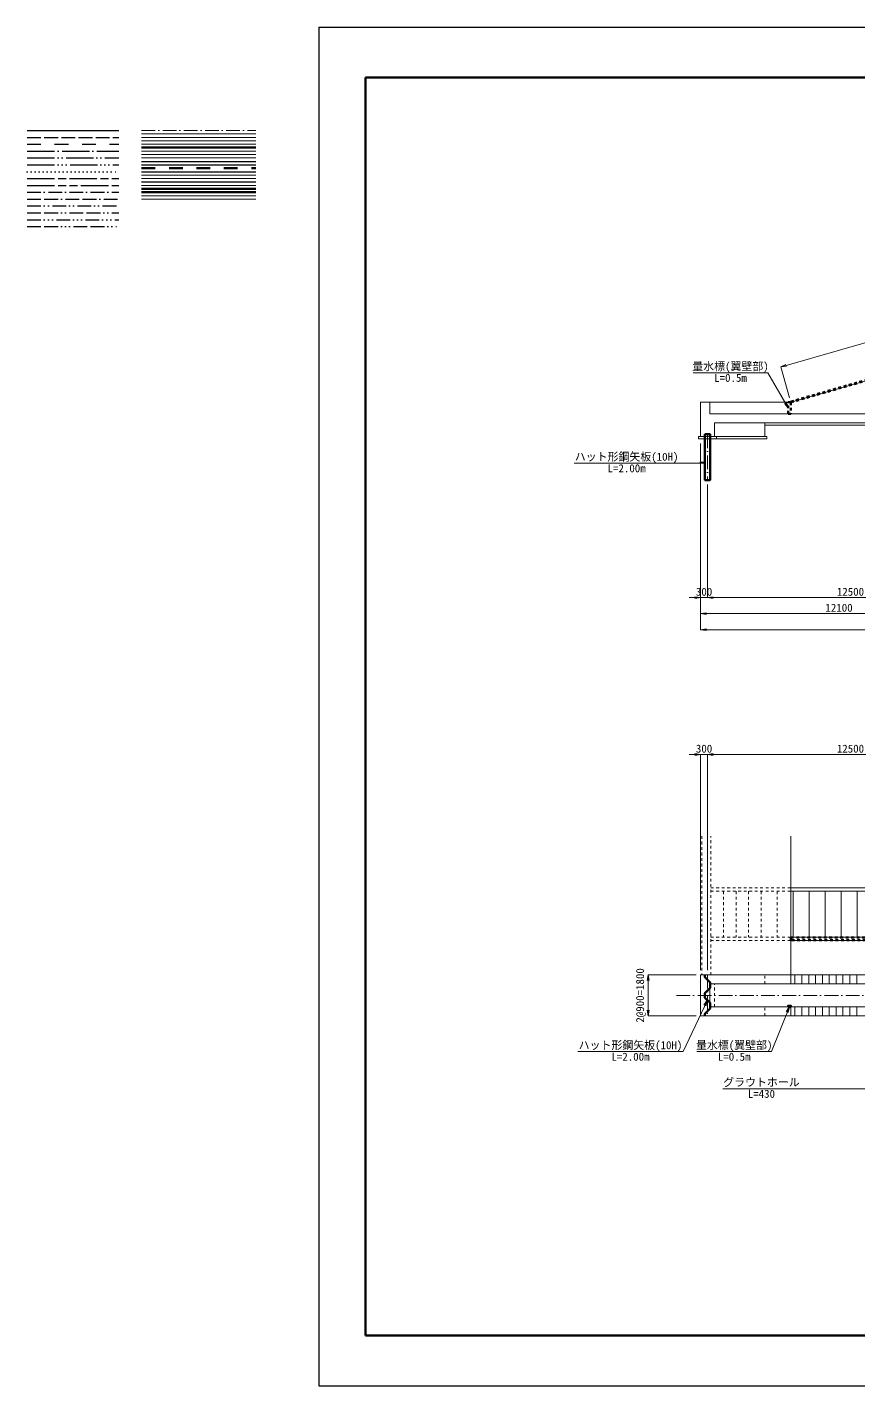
# Model space of a CAD drawing. Header units: millimetres. Extents: x 247104 to 392283, y -100044 to 25995.
# Drawn here: x 247104 to 283459, y -33405 to 25995 of the extents above; entities that cross this region are included whole.
import ezdxf
from ezdxf.enums import TextEntityAlignment as Align

# ---------------------------------------------------------------- set-up
doc = ezdxf.new("R2010")
doc.units = ezdxf.units.MM
doc.header["$LTSCALE"] = 100
doc.header["$PDSIZE"] = 300
for name, pattern in [('SXF_一点二短鎖線', [16.75, 6, -1.5, 6, -1.5, 0.25, -1.5]), ('SXF_一点短鎖線', [9.25, 6, -1.5, 0.25, -1.5]), ('SXF_一点鎖線', [18.5, 12, -1.5, 3.5, -1.5]), ('SXF_一点長鎖線', [15.25, 12, -1.5, 0.25, -1.5]), ('SXF_三点二短鎖線', [20.25, 6, -1.5, 6, -1.5, 0.25, -1.5, 0.25, -1.5, 0.25, -1.5]), ('SXF_三点短鎖線', [12.75, 6, -1.5, 0.25, -1.5, 0.25, -1.5, 0.25, -1.5]), ('SXF_三点長鎖線', [18.75, 12, -1.5, 0.25, -1.5, 0.25, -1.5, 0.25, -1.5]), ('SXF_二点二短鎖線', [18.5, 6, -1.5, 6, -1.5, 0.25, -1.5, 0.25, -1.5]), ('SXF_二点短鎖線', [11, 6, -1.5, 0.25, -1.5, 0.25, -1.5]), ('SXF_二点鎖線', [23.5, 12, -1.5, 3.5, -1.5, 3.5, -1.5]), ('SXF_二点長鎖線', [17, 12, -1.5, 0.25, -1.5, 0.25, -1.5]), ('SXF_点線', [1.75, 0.25, -1.5]), ('SXF_破線', [7.5, 6, -1.5]), ('SXF_跳び破線', [12, 6, -6]), ('破線1', [7.5, 6, -1.5])]:
    doc.linetypes.add(name, pattern=pattern)
doc.layers.get('Defpoints').update_dxf_attribs({"color": 151})
for name, color, linetype, lineweight in [('D-BMK', 2, 'SXF_一点短鎖線', 13), ('D-BMK-HTXT', 7, 'Continuous', 13), ('D-BMK-TXT', 7, 'Continuous', 13), ('D-BYP-STR1', 2, 'Continuous', 13), ('D-DOC', 7, 'Continuous', 13), ('D-ORD', 7, 'Continuous', 13), ('D-STR', 1, 'Continuous', 50), ('D-STR-DIM', 7, 'Continuous', 13), ('D-STR-HTXT', 7, 'Continuous', 13), ('D-STR-STR1', 2, 'Continuous', 13), ('D-STR-STR2', 6, 'Continuous', 25), ('D-STR-STR3', 4, 'Continuous', 25), ('D-STR-STR4', 1, 'SXF_跳び破線', 50), ('D-STR-STR5', 6, 'Continuous', 25), ('D-STR-STR6', 7, 'Continuous', 13), ('D-STR-STR7', 1, 'Continuous', 13), ('D-STR-STRA', 1, 'Continuous', 25), ('D-STR-STRB', 4, 'Continuous', 13), ('D-STR-TXT', 7, 'Continuous', 13), ('D-TTL', 2, 'Continuous', 140), ('D-TTL-FRAM', 2, 'Continuous', 50), ('D-TTL-LINE', 7, 'Continuous', 13), ('D-TTL-TXT', 7, 'Continuous', 13)]:
    doc.layers.add(name, color=color, linetype=linetype, lineweight=lineweight)
doc.styles.add('MS ゴシック', font='MS Gothic.ttf')
doc.styles.add('ＭＳ ゴシック', font='MS Gothic.ttf')
doc.dimstyles.new('DIM-100-F', dxfattribs={"dimscale": 100, "dimtxt": 3.5, "dimasz": 2.5, "dimexe": 0, "dimexo": 2, "dimgap": 0.8, "dimtad": 1, "dimdec": 0, "dimzin": 0, "dimdsep": 46, "dimtxsty": 'MS ゴシック', "dimblk": 'OPEN', "dimcen": 0.1, "dimaunit": 1, "dimadec": 4, "dimazin": 0, "dimtfac": 1, "dimtdec": 0, "dimtmove": 2, "dimatfit": 3, "dimldrblk": 'OPEN', "dimfxl": 1, "dimtolj": 1, "dimtzin": 0, "dimlwd": -1, "dimlwe": -1, "dimarcsym": 2})

# ---------------------------------------------------------------- blocks, each defined once
blk = doc.blocks.new('_Open')
at = {"color": 0, "linetype": 'ByBlock', "lineweight": -2}
for p, q in [((-1, 0.17), (0, 0)), ((-1, -0.17), (0, 0)), ((0, 0), (-1, 0))]:
    blk.add_line(p, q, dxfattribs=at)
blk = doc.blocks.new('*D1')
at = {"layer": 'D-STR-DIM', "color": 0, "transparency": 16777216}
for p, q in [((276844, -15236), (276844, -5806)), ((277094, -5806), (289094, -5806)), ((289344, -13886), (289344, -5806))]:
    blk.add_line(p, q, dxfattribs=at)
at = {"layer": 'Defpoints', "color": 0, "transparency": 16777216}
for p in [(289344, -5806), (289344, -14086), (276844, -15436)]:
    blk.add_point(p, dxfattribs=at)
at = {"layer": 'D-STR-DIM', "color": 0, "transparency": 16777216, "xscale": 250, "yscale": 250, "zscale": 250, "rotation": 180}
blk.add_blockref('_Open', (276844, -5806), dxfattribs=at)
at = {"layer": 'D-STR-DIM', "color": 0, "transparency": 16777216, "xscale": 250, "yscale": 250, "zscale": 250}
blk.add_blockref('_Open', (289344, -5806), dxfattribs=at)
at = {"layer": 'D-STR-DIM', "color": 0, "transparency": 16777216, "insert": (283094, -5551), "char_height": 350, "attachment_point": 5, "style": 'MS ゴシック'}
blk.add_mtext('\\A1;12500', dxfattribs=at)
blk = doc.blocks.new('*D6')
at = {"layer": 'D-STR-DIM', "color": 0, "transparency": 16777216}
for p, q in [((276294, -5806), (276044, -5806)), ((276544, -15236), (276544, -5806)), ((276844, -5806), (276544, -5806)), ((276844, -15236), (276844, -5806)), ((277094, -5806), (277344, -5806))]:
    blk.add_line(p, q, dxfattribs=at)
at = {"layer": 'Defpoints', "color": 0, "transparency": 16777216}
for p in [(276544, -5806), (276544, -15436), (276844, -15436)]:
    blk.add_point(p, dxfattribs=at)
at = {"layer": 'D-STR-DIM', "color": 0, "transparency": 16777216, "xscale": 250, "yscale": 250, "zscale": 250}
blk.add_blockref('_Open', (276544, -5806), dxfattribs=at)
at = {"layer": 'D-STR-DIM', "color": 0, "transparency": 16777216, "xscale": 250, "yscale": 250, "zscale": 250, "rotation": 180}
blk.add_blockref('_Open', (276844, -5806), dxfattribs=at)
at = {"layer": 'D-STR-DIM', "color": 0, "transparency": 16777216, "insert": (276694, -5551), "char_height": 350, "attachment_point": 5, "style": 'MS ゴシック'}
blk.add_mtext('\\A1;300', dxfattribs=at)
blk = doc.blocks.new('*D9')
at = {"layer": 'D-STR-DIM', "color": 0, "transparency": 16777216}
for p, q in [((276344, -15436), (274248, -15436)), ((274248, -15686), (274248, -16986)), ((276344, -17236), (274248, -17236))]:
    blk.add_line(p, q, dxfattribs=at)
at = {"layer": 'Defpoints', "color": 0, "transparency": 16777216}
for p in [(276544, -15436), (274248, -17236), (276544, -17236)]:
    blk.add_point(p, dxfattribs=at)
at = {"layer": 'D-STR-DIM', "color": 0, "transparency": 16777216, "xscale": 250, "yscale": 250, "zscale": 250}
for p, rotation in [((274248, -15436), 90), ((274248, -17236), 270)]:
    blk.add_blockref('_Open', p, dxfattribs=dict(at, rotation=rotation))
at = {"layer": 'D-STR-DIM', "color": 0, "transparency": 16777216, "insert": (273934, -16336), "char_height": 350, "attachment_point": 5, "rotation": 90, "style": 'MS ゴシック'}
blk.add_mtext('\\A1;2@900=1800', dxfattribs=at)
blk = doc.blocks.new('*D181')
at = {"layer": 'D-STR-DIM', "color": 0, "transparency": 16777216}
for p, q in [((276544, 7796), (276544, -346)), ((325344, 7896), (325344, -346)), ((325094, -346), (276794, -346))]:
    blk.add_line(p, q, dxfattribs=at)
at = {"layer": 'Defpoints', "color": 0, "transparency": 16777216}
for p in [(276544, 7996), (325344, 8096), (276544, -346)]:
    blk.add_point(p, dxfattribs=at)
at = {"layer": 'D-STR-DIM', "color": 0, "transparency": 16777216, "xscale": 250, "yscale": 250, "zscale": 250, "rotation": 180}
blk.add_blockref('_Open', (276544, -346), dxfattribs=at)
at = {"layer": 'D-STR-DIM', "color": 0, "transparency": 16777216, "xscale": 250, "yscale": 250, "zscale": 250}
blk.add_blockref('_Open', (325344, -346), dxfattribs=at)
at = {"layer": 'D-STR-DIM', "color": 0, "transparency": 16777216, "insert": (300944, -91), "char_height": 350, "attachment_point": 5, "style": 'MS ゴシック'}
blk.add_mtext('\\A1;48800', dxfattribs=at)
blk = doc.blocks.new('*D184')
at = {"layer": 'D-STR-DIM', "color": 0, "transparency": 16777216}
for p, q in [((276544, 7796), (276544, 354)), ((288644, 8296), (288644, 354)), ((288394, 354), (276794, 354))]:
    blk.add_line(p, q, dxfattribs=at)
at = {"layer": 'Defpoints', "color": 0, "transparency": 16777216}
for p in [(288644, 8496), (276544, 7996), (276544, 354)]:
    blk.add_point(p, dxfattribs=at)
at = {"layer": 'D-STR-DIM', "color": 0, "transparency": 16777216, "xscale": 250, "yscale": 250, "zscale": 250, "rotation": 180}
blk.add_blockref('_Open', (276544, 354), dxfattribs=at)
at = {"layer": 'D-STR-DIM', "color": 0, "transparency": 16777216, "xscale": 250, "yscale": 250, "zscale": 250}
blk.add_blockref('_Open', (288644, 354), dxfattribs=at)
at = {"layer": 'D-STR-DIM', "color": 0, "transparency": 16777216, "insert": (282594, 609), "char_height": 350, "attachment_point": 5, "style": 'MS ゴシック'}
blk.add_mtext('\\A1;12100', dxfattribs=at)
blk = doc.blocks.new('*D185')
at = {"layer": 'D-STR-DIM', "color": 0, "transparency": 16777216}
for p, q in [((276544, 7796), (276544, 1054)), ((276844, 5996), (276844, 1054)), ((276294, 1054), (276044, 1054)), ((276544, 1054), (276844, 1054)), ((277094, 1054), (277344, 1054))]:
    blk.add_line(p, q, dxfattribs=at)
at = {"layer": 'Defpoints', "color": 0, "transparency": 16777216}
for p in [(276544, 7996), (276844, 6196), (276844, 1054)]:
    blk.add_point(p, dxfattribs=at)
at = {"layer": 'D-STR-DIM', "color": 0, "transparency": 16777216, "xscale": 250, "yscale": 250, "zscale": 250}
blk.add_blockref('_Open', (276544, 1054), dxfattribs=at)
at = {"layer": 'D-STR-DIM', "color": 0, "transparency": 16777216, "xscale": 250, "yscale": 250, "zscale": 250, "rotation": 180}
blk.add_blockref('_Open', (276844, 1054), dxfattribs=at)
at = {"layer": 'D-STR-DIM', "color": 0, "transparency": 16777216, "insert": (276694, 1309), "char_height": 350, "attachment_point": 5, "style": 'MS ゴシック'}
blk.add_mtext('\\A1;300', dxfattribs=at)
blk = doc.blocks.new('*D171')
at = {"layer": 'D-STR-DIM', "color": 0, "transparency": 16777216}
for p, q in [((276844, 5996), (276844, 1054)), ((289344, 6296), (289344, 1054)), ((277094, 1054), (289094, 1054))]:
    blk.add_line(p, q, dxfattribs=at)
at = {"layer": 'Defpoints', "color": 0, "transparency": 16777216}
for p in [(276844, 6196), (289344, 6496), (289344, 1054)]:
    blk.add_point(p, dxfattribs=at)
at = {"layer": 'D-STR-DIM', "color": 0, "transparency": 16777216, "xscale": 250, "yscale": 250, "zscale": 250, "rotation": 180}
blk.add_blockref('_Open', (276844, 1054), dxfattribs=at)
at = {"layer": 'D-STR-DIM', "color": 0, "transparency": 16777216, "xscale": 250, "yscale": 250, "zscale": 250}
blk.add_blockref('_Open', (289344, 1054), dxfattribs=at)
at = {"layer": 'D-STR-DIM', "color": 0, "transparency": 16777216, "insert": (283094, 1309), "char_height": 350, "attachment_point": 5, "style": 'MS ゴシック'}
blk.add_mtext('\\A1;12500', dxfattribs=at)
blk = doc.blocks.new('*D265')
at = {"layer": 'D-STR-DIM', "color": 0, "transparency": 16777216}
for p, q in [((303865, 16507), (303477, 17858)), ((280288, 11208), (303237, 17789)), ((280435, 9788), (280047, 11139))]:
    blk.add_line(p, q, dxfattribs=at)
at = {"layer": 'Defpoints', "color": 0, "transparency": 16777216}
for p in [(303477, 17858), (303920, 16315), (280490, 9596)]:
    blk.add_point(p, dxfattribs=at)
at = {"layer": 'D-STR-DIM', "color": 0, "transparency": 16777216, "xscale": 250, "yscale": 250, "zscale": 250}
for p, rotation in [((303477, 17858), 16.00117145035898), ((280047, 11139), 196.001171450359)]:
    blk.add_blockref('_Open', p, dxfattribs=dict(at, rotation=rotation))
at = {"layer": 'D-STR-DIM', "color": 0, "transparency": 16777216, "char_height": 350, "attachment_point": 5, "rotation": 16.00117, "style": 'MS ゴシック'}
for s, insert in [('\\A1;量水標(法面部(階段部))', (291684, 14774)), ('\\A1;L=25.0m', (291833, 14254))]:
    blk.add_mtext(s, dxfattribs=dict(at, insert=insert))

msp = doc.modelspace()

# ---------------------------------------------------------------- linework, layer by layer
at = {"layer": 'D-BMK'}
for p, q in [((252103.6, 21477.2), (257103.6, 21477.2)), ((275489.3, -16335.5), (326716.9, -16335.5))]:
    msp.add_line(p, q, dxfattribs=at)
at = {"layer": 'D-BMK', "linetype": 'SXF_一点短鎖線'}
for p, q in [((276844.4, 8195.7), (276844.4, 6195.7)), ((276844.4, -15435.5), (276844.4, -17235.5))]:
    msp.add_line(p, q, dxfattribs=at)
at = {"layer": 'D-BMK-HTXT'}
msp.add_line((252103.6, 21327.2), (257103.6, 21327.2), dxfattribs=at)
at = {"layer": 'D-BMK-TXT'}
msp.add_line((252103.6, 21177.2), (257103.6, 21177.2), dxfattribs=at)
at = {"layer": 'D-BYP-STR1', "linetype": 'SXF_跳び破線', "ltscale": 0.2}
for p, q in [((277540.2, -11785.5), (277540.2, -13785.5)), ((278090.4, -11785.5), (278090.4, -13785.5)), ((278640.7, -11785.5), (278640.7, -13785.5)), ((279190.9, -11785.5), (279190.9, -13785.5)), ((279890.9, -11785.5), (279890.9, -13785.5))]:
    msp.add_line(p, q, dxfattribs=at)
at = {"layer": 'D-BYP-STR1', "ltscale": 0.2}
for p, q in [((280590.9, -11785.5), (280590.9, -13785.5)), ((281290.9, -11785.5), (281290.9, -13785.5)), ((281990.9, -11785.5), (281990.9, -13785.5)), ((282690.9, -11785.5), (282690.9, -13785.5)), ((283390.9, -11785.5), (283390.9, -13785.5))]:
    msp.add_line(p, q, dxfattribs=at)
at = {"layer": 'D-DOC'}
msp.add_line((252103.6, 21027.2), (257103.6, 21027.2), dxfattribs=at)
at = {"layer": 'D-ORD'}
msp.add_line((252103.6, 20877.2), (257103.6, 20877.2), dxfattribs=at)
at = {"layer": 'D-STR'}
msp.add_line((252103.6, 20727.2), (257103.6, 20727.2), dxfattribs=at)
at = {"layer": 'D-STR', "linetype": 'SXF_跳び破線', "ltscale": 0.2}
for points in [[(303911.8, 16343.6), (280481.6, 9624.6), (280489.9, 9595.7), (303920, 16314.7)], [(280369.9, 9595.7), (280489.9, 9595.7), (280489.9, 9095.7), (280369.9, 9095.7)], [(280489.9, -13920.5), (280489.9, -13800.5), (303920.1, -13800.5), (303920.1, -13920.5)]]:
    msp.add_lwpolyline(points, close=True, dxfattribs=at)
at = {"layer": 'D-STR'}
for points in [[(276729.4, 8195.7), (276729.4, 6195.7), (276959.4, 6195.7), (276959.4, 8195.7)], [(280369.9, -16835.5), (280489.9, -16835.5), (280489.9, -16785.5), (280369.9, -16785.5)]]:
    msp.add_lwpolyline(points, close=True, dxfattribs=at)
for points in [[(276729.4, -16335.5), (276729.4, -16235.5), (276959.4, -16005.5), (276959.4, -15765.5), (276729.4, -15535.5), (276729.4, -15435.5)], [(276729.4, -17235.5), (276729.4, -17135.5), (276959.4, -16905.5), (276959.4, -16665.5), (276729.4, -16435.5), (276729.4, -16335.5)]]:
    msp.add_lwpolyline(points, dxfattribs=at)
at = {"layer": 'D-STR-DIM'}
msp.add_line((252103.6, 20577.2), (257103.6, 20577.2), dxfattribs=at)
at = {"layer": 'D-STR-HTXT'}
for p, q in [((252103.6, 20427.2), (257103.6, 20427.2)), ((276218.9, 10888.9), (279478.9, 10888.9)), ((271008.3, 6934.4), (275608.3, 6934.4)), ((275608.3, 6934.4), (276729.4, 6934.4)), ((276729.4, 6979.4), (276504.4, 6979.4)), ((271177.7, -18791.8), (275777.7, -18791.8)), ((276381.5, -18791.8), (279641.5, -18791.8)), ((277520.6, -20414.1), (280880.6, -20414.1)), ((280880.6, -20414.1), (309107.7, -20414.1))]:
    msp.add_line(p, q, dxfattribs=at)
at = {"layer": 'D-STR-STR1'}
msp.add_line((252103.6, 20277.2), (257103.6, 20277.2), dxfattribs=at)
at = {"layer": 'D-STR-STR1', "linetype": 'Continuous'}
for p, q in [((280666.9, -15435.5), (280666.9, -15835.5)), ((280966.9, -15435.5), (280966.9, -15835.5)), ((281266.9, -15435.5), (281266.9, -15835.5)), ((281566.9, -15435.5), (281566.9, -15835.5)), ((281866.9, -15435.5), (281866.9, -15835.5)), ((282166.9, -15435.5), (282166.9, -15835.5)), ((282466.9, -15435.5), (282466.9, -15835.5)), ((282766.9, -15435.5), (282766.9, -15835.5)), ((283066.9, -15435.5), (283066.9, -15835.5)), ((283366.9, -15435.5), (283366.9, -15835.5)), ((280666.9, -16835.5), (280666.9, -17235.5)), ((280966.9, -16835.5), (280966.9, -17235.5)), ((281266.9, -16835.5), (281266.9, -17235.5)), ((281566.9, -16835.5), (281566.9, -17235.5)), ((281866.9, -16835.5), (281866.9, -17235.5)), ((282166.9, -16835.5), (282166.9, -17235.5)), ((282466.9, -16835.5), (282466.9, -17235.5)), ((282766.9, -16835.5), (282766.9, -17235.5)), ((283066.9, -16835.5), (283066.9, -17235.5)), ((283366.9, -16835.5), (283366.9, -17235.5))]:
    msp.add_line(p, q, dxfattribs=at)
at = {"layer": 'D-STR-STR2'}
msp.add_line((252103.6, 20127.2), (257103.6, 20127.2), dxfattribs=at)
at = {"layer": 'D-STR-STR3'}
msp.add_line((252103.6, 19977.2), (257103.6, 19977.2), dxfattribs=at)
at = {"layer": 'D-STR-STR4'}
msp.add_line((252103.6, 19827.2), (257103.6, 19827.2), dxfattribs=at)
at = {"layer": 'D-STR-STR5'}
msp.add_line((252103.6, 19677.2), (257103.6, 19677.2), dxfattribs=at)
at = {"layer": 'D-STR-STR6'}
msp.add_line((252103.6, 19527.2), (257103.6, 19527.2), dxfattribs=at)
at = {"layer": 'D-STR-STR7'}
msp.add_line((252103.6, 19377.2), (257103.6, 19377.2), dxfattribs=at)
at = {"layer": 'D-STR-STRA'}
msp.add_line((252103.6, 19227.2), (257103.6, 19227.2), dxfattribs=at)
at = {"layer": 'D-STR-STRB', "ltscale": 1500}
msp.add_line((280489.9, 9595.7), (288644.4, 11925.6), dxfattribs=at)
at = {"layer": 'D-STR-STRB'}
for p, q in [((276544.4, 9595.7), (276544.4, 9095.7)), ((276544.4, 9595.7), (280489.9, 9595.7)), ((276544.4, 9095.7), (276544.4, 8095.7)), ((290044.4, 9095.7), (276944.4, 9095.7)), ((277144.4, 8695.7), (288644.4, 8695.7)), ((277144.4, 8095.7), (277144.4, 8695.7)), ((279344.4, 8695.7), (279344.4, 8095.7)), ((279344.4, 8595.7), (288644.4, 8595.7)), ((277144.4, 8095.7), (276544.4, 8095.7)), ((279344.4, 8095.7), (277144.4, 8095.7)), ((280489.9, -15435.5), (280489.9, -9373.4)), ((288644.4, -15435.5), (276544.4, -15435.5)), ((276544.4, -15435.5), (276544.4, -17235.5)), ((280489.9, -15435.5), (280489.9, -15835.5)), ((288644.4, -15835.5), (276944.4, -15835.5)), ((276944.4, -15835.5), (276944.4, -16835.5)), ((288644.4, -16835.5), (276944.4, -16835.5)), ((280489.9, -16835.5), (280489.9, -17235.5)), ((288644.4, -17235.5), (276544.4, -17235.5))]:
    msp.add_line(p, q, dxfattribs=at)
at = {"layer": 'D-STR-STRB', "linetype": '破線1', "ltscale": 100}
msp.add_line((276944.4, 9595.7), (276944.4, 9095.7), dxfattribs=at)
at = {"layer": 'D-STR-STRB', "ltscale": 0.01}
msp.add_line((277199, 9595.7), (277599, 9595.7), dxfattribs=at)
at = {"layer": 'D-STR-STRB', "linetype": 'SXF_跳び破線', "ltscale": 0.2}
for p, q in [((276989.9, -11635.5), (280489.9, -11635.5)), ((276989.9, -11785.5), (280489.9, -11785.5)), ((276989.9, -13785.5), (280489.9, -13785.5)), ((276989.9, -13935.5), (280489.9, -13935.5))]:
    msp.add_line(p, q, dxfattribs=at)
at = {"layer": 'D-STR-STRB', "ltscale": 0.2}
for p, q in [((280489.9, -11635.5), (304420.1, -11635.5)), ((280489.9, -11785.5), (303920.1, -11785.5)), ((280489.9, -13785.5), (303920.1, -13785.5)), ((280489.9, -13935.5), (304420.1, -13935.5))]:
    msp.add_line(p, q, dxfattribs=at)
at = {"layer": 'D-STR-STRB'}
for points in [[(276544.4, 8095.7), (276444.4, 8095.7), (276444.4, 7995.7), (277242.4, 7995.7), (277242.4, 8095.7), (277142.4, 8095.7)], [(276444.4, 7995.7), (279444.4, 7995.7), (279444.4, 8095.7), (279344.4, 8095.7)]]:
    msp.add_lwpolyline(points, dxfattribs=at)
at = {"layer": 'D-STR-STRB', "linetype": 'SXF_跳び破線', "ltscale": 0.2}
for points in [[(276589.9, -9373.4), (276589.9, -15435.5), (276989.9, -15435.5), (276989.9, -9373.4)], [(279344.4, -15835.5), (279344.4, -15435.5), (276544.4, -15435.5), (276544.4, -17235.5), (279344.4, -17235.5), (279344.4, -16835.5), (277144.4, -16835.5), (277144.4, -15835.5), (279344.4, -15835.5)]]:
    msp.add_lwpolyline(points, dxfattribs=at)
at = {"layer": 'D-STR-TXT'}
msp.add_line((252103.6, 19077.2), (257103.6, 19077.2), dxfattribs=at)
at = {"layer": 'D-TTL'}
for p, q in [((261899, 23795), (341899, 23795)), ((261899, 23795), (261899, -31205)), ((252103.6, 18927.2), (257103.6, 18927.2)), ((261899, -31205), (341899, -31205))]:
    msp.add_line(p, q, dxfattribs=at)
at = {"layer": 'D-TTL-FRAM'}
msp.add_line((252103.6, 18777.2), (257103.6, 18777.2), dxfattribs=at)
at = {"layer": 'D-TTL-LINE'}
msp.add_line((252103.6, 18627.2), (257103.6, 18627.2), dxfattribs=at)
at = {"layer": 'D-TTL-TXT'}
msp.add_line((252103.6, 18477.2), (257103.6, 18477.2), dxfattribs=at)
at = {"layer": 'Defpoints', "color": 1}
for p, q in [((259849, 25995), (259849, -33405)), ((259849, 25995), (343949, 25995)), ((259849, -33405), (343949, -33405))]:
    msp.add_line(p, q, dxfattribs=at)
at = {"layer": 'Defpoints', "color": 1, "linetype": 'Continuous'}
msp.add_line((247103.6, 21477.2), (251103.6, 21477.2), dxfattribs=at)
at = {"layer": 'Defpoints', "color": 2, "linetype": 'SXF_破線'}
msp.add_line((247103.6, 21177.2), (251103.6, 21177.2), dxfattribs=at)
at = {"layer": 'Defpoints', "color": 3, "linetype": 'SXF_跳び破線'}
msp.add_line((247103.6, 20877.2), (251103.6, 20877.2), dxfattribs=at)
at = {"layer": 'Defpoints', "color": 4, "linetype": 'SXF_一点長鎖線'}
msp.add_line((247103.6, 20577.2), (251103.6, 20577.2), dxfattribs=at)
at = {"layer": 'Defpoints', "color": 5, "linetype": 'SXF_二点長鎖線'}
msp.add_line((247103.6, 20277.2), (251103.6, 20277.2), dxfattribs=at)
at = {"layer": 'Defpoints', "color": 6, "linetype": 'SXF_三点長鎖線'}
msp.add_line((247103.6, 19977.2), (251103.6, 19977.2), dxfattribs=at)
at = {"layer": 'Defpoints', "linetype": 'SXF_点線'}
msp.add_line((247103.6, 19677.2), (251103.6, 19677.2), dxfattribs=at)
at = {"layer": 'Defpoints', "color": 222, "linetype": 'SXF_一点鎖線', "true_color": 0xc00080}
msp.add_line((247103.6, 19377.2), (251103.6, 19377.2), dxfattribs=at)
at = {"layer": 'Defpoints', "color": 23, "linetype": 'SXF_二点鎖線', "true_color": 0xc08040}
msp.add_line((247103.6, 19077.2), (251103.6, 19077.2), dxfattribs=at)
at = {"layer": 'Defpoints', "color": 30, "linetype": 'SXF_一点短鎖線'}
msp.add_line((247103.6, 18777.2), (251103.6, 18777.2), dxfattribs=at)
at = {"layer": 'Defpoints', "color": 83, "linetype": 'SXF_一点二短鎖線', "true_color": 0x80c080}
msp.add_line((247103.6, 18477.2), (251103.6, 18477.2), dxfattribs=at)
at = {"layer": 'Defpoints', "color": 150, "linetype": 'SXF_二点短鎖線'}
msp.add_line((247103.6, 18177.2), (251103.6, 18177.2), dxfattribs=at)
at = {"layer": 'Defpoints', "color": 171, "linetype": 'SXF_二点二短鎖線', "true_color": 0x8040ff}
msp.add_line((247103.6, 17877.2), (251103.6, 17877.2), dxfattribs=at)
at = {"layer": 'Defpoints', "color": 9, "linetype": 'SXF_三点短鎖線'}
msp.add_line((247103.6, 17577.2), (251103.6, 17577.2), dxfattribs=at)
at = {"layer": 'Defpoints', "color": 8, "linetype": 'SXF_三点二短鎖線'}
msp.add_line((247103.6, 17277.2), (251103.6, 17277.2), dxfattribs=at)

# ---------------------------------------------------------------- texts
at = {"layer": 'D-STR-TXT'}
for s, style, p in [('量水標(翼壁部)', 'ＭＳ ゴシック', (277848.9, 10888.9)), ('ハット形鋼矢板(10H)', 'MS ゴシック', (273308.3, 6934.4)), ('ハット形鋼矢板(10H)', 'MS ゴシック', (273477.7, -18791.8)), ('量水標(翼壁部)', 'ＭＳ ゴシック', (278011.5, -18791.8)), ('グラウトホール', 'ＭＳ ゴシック', (279200.6, -20414.1))]:
    msp.add_text(s, height=350, dxfattribs=dict(at, style=style)).set_placement(p, align=Align.BOTTOM_CENTER)
for s, style, p in [('L=0.5m', 'ＭＳ ゴシック', (277848.9, 10838.9)), ('L=2.00m', 'MS ゴシック', (273308.3, 6884.4)), ('L=2.00m', 'MS ゴシック', (273477.7, -18841.8)), ('L=0.5m', 'ＭＳ ゴシック', (278011.5, -18841.8)), ('L=430', 'ＭＳ ゴシック', (279200.6, -20464.1))]:
    msp.add_text(s, height=350, dxfattribs=dict(at, style=style)).set_placement(p, align=Align.TOP_CENTER)

# ---------------------------------------------------------------- dimensions: what is measured, and where the dimension line sits
at = {"layer": 'D-STR-DIM'}
dim = msp.add_aligned_dim(p1=(280489.9, 9595.7), p2=(303920, 16314.7), distance=1605.6, text='量水標(法面部(階段部))\\XL=25.0m', dimstyle='DIM-100-F', dxfattribs=at)
dim.commit()
dim.dimension.update_dxf_attribs({"geometry": '*D265', "text_midpoint": (291762.4, 14498.6)})
for base, p1, p2, picture, middle in [((276544.4, 354.3), (288644.4, 8495.7), (276544.4, 7995.7), '*D184', (282594.4, 609.3)), ((276544.4, -345.7), (325344.4, 8095.7), (276544.4, 7995.7), '*D181', (300944.4, -90.7)), ((289344.4, -5806.3), (276844.4, -15435.5), (289344.4, -14085.5), '*D1', (283094.4, -5551.3))]:
    dim = msp.add_linear_dim(base=base, p1=p1, p2=p2, dimstyle='DIM-100-F', dxfattribs=at)
    dim.commit()
    dim.dimension.update_dxf_attribs({"geometry": picture, "text_midpoint": middle})
for base, p1, p2, override, picture, middle in [((276844.4, 1054.3), (276544.4, 7995.7), (276844.4, 6195.7), {"dimtix": 1, "dimtmove": 0}, '*D185', (276694.4, 1309.3)), ((289344.4, 1054.3), (276844.4, 6195.7), (289344.4, 6495.7), {"dimtix": 1}, '*D171', (283094.4, 1309.3)), ((276544.4, -5806.3), (276844.4, -15435.5), (276544.4, -15435.5), {"dimtix": 1, "dimtmove": 0}, '*D6', (276694.4, -5551.3))]:
    dim = msp.add_linear_dim(base=base, p1=p1, p2=p2, dimstyle='DIM-100-F', override=override, dxfattribs=at)
    dim.commit()
    dim.dimension.update_dxf_attribs({"geometry": picture, "text_midpoint": middle})
dim = msp.add_linear_dim(base=(274247.8, -17235.5), p1=(276544.4, -15435.5), p2=(276544.4, -17235.5), angle=90, text='2@900=<>', dimstyle='DIM-100-F', dxfattribs=at)
dim.commit()
dim.dimension.update_dxf_attribs({"geometry": '*D9', "text_midpoint": (273934.2, -16335.5)})

# ---------------------------------------------------------------- leaders
at = {"layer": 'D-STR-HTXT'}
for points in [[(280369.9, 9345.7), (279478.9, 10888.9)], [(280429.9, -16835.5), (279641.5, -18791.8)]]:
    msp.add_leader(points, dimstyle='DIM-100-F', override={"dimgap": 0.8, "dimtad": 0}, dxfattribs=at)
msp.add_leader([(276844.4, -16550.5), (275777.7, -18791.8)], dimstyle='DIM-100-F', dxfattribs=at)

doc.saveas('drawing.dxf')
